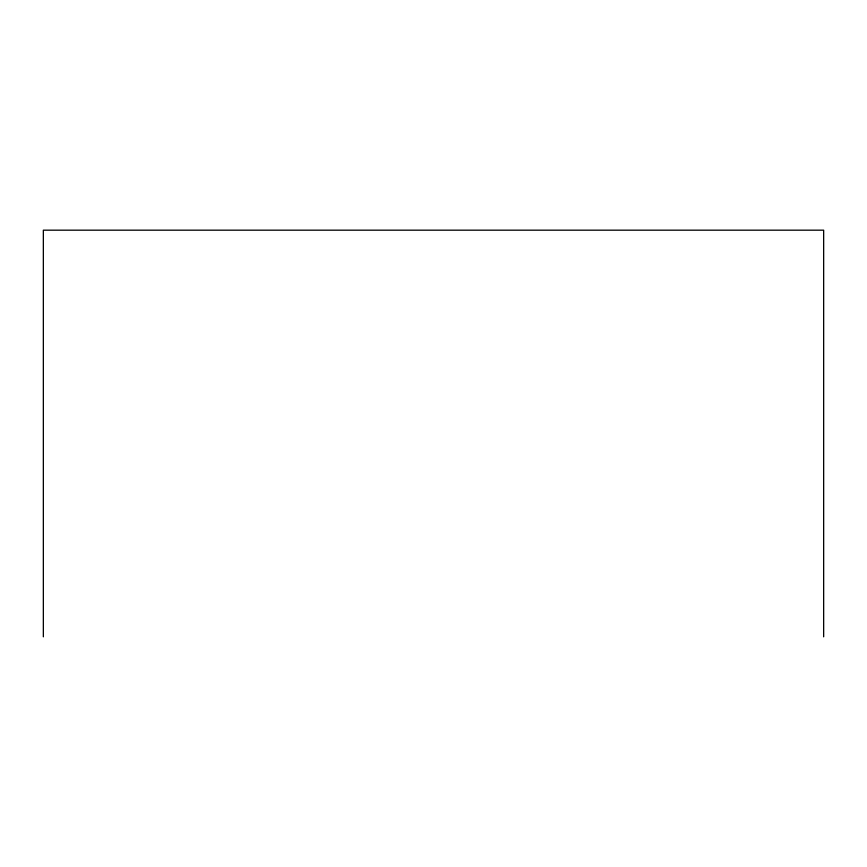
<?xml version="1.0" encoding="UTF-8"?>
<svg xmlns="http://www.w3.org/2000/svg" width="867" height="867" viewBox="0 0 867 867"><rect width="100%" height="100%" fill="white"/><g stroke="black" fill="none" stroke-linecap="round" stroke-linejoin="round"><path stroke-width="1.3" d="M823.65 636.822L823.65 230.178L43.35 230.178L43.35 636.822"/></g></svg>
